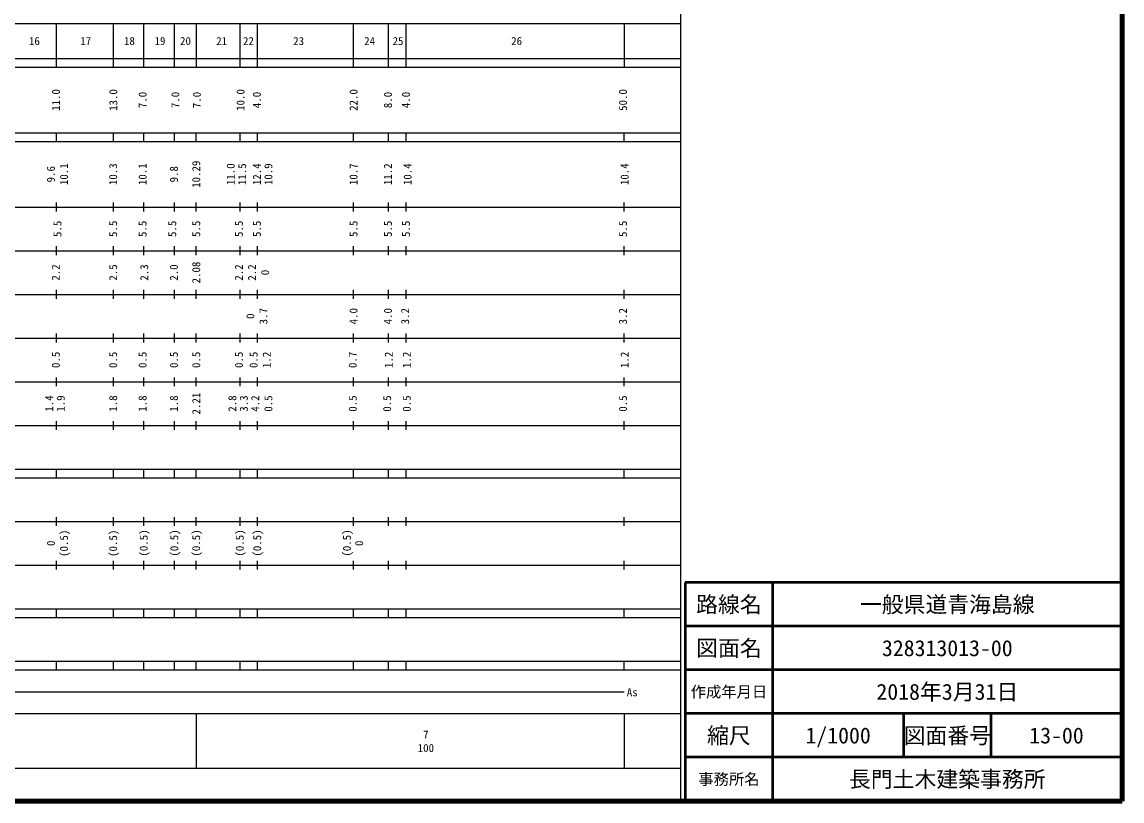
# Model space of a CAD drawing. Units: millimetres on the paper, enlarged 1000 times. Extents: x 40000 to 680000, y 20000 to 380000.
# Drawn here: x 428150 to 680000, y 20000 to 198357 of the extents above; entities that cross this region are included whole.
import ezdxf
from ezdxf.enums import TextEntityAlignment as Align

# ---------------------------------------------------------------- set-up
doc = ezdxf.new("R2010")
doc.units = ezdxf.units.MM
doc.header["$LTSCALE"] = 1000
for name, color, linetype, lineweight in [('M-TTL', 2, 'Continuous', 140), ('M-TTL-BAND', 7, 'Continuous', 25), ('M-TTL-FRAM', 2, 'Continuous', 50), ('M-TTL-LINE', 7, 'Continuous', 50), ('M-TTL-TXT', 7, 'Continuous', 13)]:
    doc.layers.add(name, color=color, linetype=linetype, lineweight=lineweight)
doc.styles.add('ＭＳ ゴシック', font='')
doc.styles.get('ＭＳ ゴシック').set_extended_font_data('MS Gothic')

msp = doc.modelspace()

# ---------------------------------------------------------------- linework, layer by layer
at = {"layer": 'M-TTL'}
for p, q in [((680000, 20000), (680000, 380000)), ((40000, 20000), (680000, 20000))]:
    msp.add_line(p, q, dxfattribs=at)
at = {"layer": 'M-TTL-BAND'}
for p, q in [((579000, 20000), (579000, 370000)), ((68000, 198000), (579000, 198000)), ((436000, 198000), (436000, 188000)), ((449000, 198000), (449000, 188000)), ((456000, 198000), (456000, 188000)), ((463000, 198000), (463000, 188000)), ((468000, 198000), (468000, 188000)), ((478000, 198000), (478000, 188000)), ((482000, 198000), (482000, 188000)), ((504000, 198000), (504000, 188000)), ((512000, 198000), (512000, 188000)), ((516000, 198000), (516000, 188000)), ((566000, 198000), (566000, 188000)), ((40000, 190000), (579000, 190000)), ((40000, 188000), (579000, 188000)), ((40000, 173000), (579000, 173000)), ((436000, 173000), (436000, 171000)), ((449000, 173000), (449000, 171000)), ((456000, 173000), (456000, 171000)), ((463000, 173000), (463000, 171000)), ((468000, 171000), (468000, 173000)), ((478000, 173000), (478000, 171000)), ((482000, 173000), (482000, 171000)), ((504000, 173000), (504000, 171000)), ((512000, 173000), (512000, 171000)), ((516000, 173000), (516000, 171000)), ((566000, 171000), (566000, 173000)), ((40000, 171000), (579000, 171000)), ((436000, 157000), (436000, 155000)), ((449000, 157000), (449000, 155000)), ((456000, 157000), (456000, 155000)), ((463000, 157000), (463000, 155000)), ((468000, 155000), (468000, 157000)), ((478000, 157000), (478000, 155000)), ((482000, 157000), (482000, 155000)), ((504000, 157000), (504000, 155000)), ((512000, 157000), (512000, 155000)), ((516000, 157000), (516000, 155000)), ((566000, 155000), (566000, 157000)), ((40000, 156000), (579000, 156000)), ((436000, 147000), (436000, 145000)), ((449000, 147000), (449000, 145000)), ((456000, 147000), (456000, 145000)), ((463000, 147000), (463000, 145000)), ((468000, 145000), (468000, 147000)), ((478000, 147000), (478000, 145000)), ((482000, 147000), (482000, 145000)), ((504000, 147000), (504000, 145000)), ((512000, 147000), (512000, 145000)), ((516000, 147000), (516000, 145000)), ((566000, 145000), (566000, 147000)), ((46000, 146000), (579000, 146000)), ((52000, 136000), (579000, 136000)), ((436000, 137000), (436000, 135000)), ((449000, 137000), (449000, 135000)), ((456000, 137000), (456000, 135000)), ((463000, 137000), (463000, 135000)), ((468000, 135000), (468000, 137000)), ((478000, 137000), (478000, 135000)), ((482000, 137000), (482000, 135000)), ((504000, 137000), (504000, 135000)), ((512000, 137000), (512000, 135000)), ((516000, 137000), (516000, 135000)), ((566000, 135000), (566000, 137000)), ((46000, 126000), (579000, 126000)), ((436000, 127000), (436000, 125000)), ((449000, 127000), (449000, 125000)), ((456000, 127000), (456000, 125000)), ((463000, 127000), (463000, 125000)), ((468000, 125000), (468000, 127000)), ((478000, 127000), (478000, 125000)), ((482000, 127000), (482000, 125000)), ((504000, 127000), (504000, 125000)), ((512000, 127000), (512000, 125000)), ((516000, 127000), (516000, 125000)), ((566000, 125000), (566000, 127000)), ((52000, 116000), (579000, 116000)), ((436000, 117000), (436000, 115000)), ((449000, 117000), (449000, 115000)), ((456000, 117000), (456000, 115000)), ((463000, 117000), (463000, 115000)), ((468000, 115000), (468000, 117000)), ((478000, 117000), (478000, 115000)), ((482000, 117000), (482000, 115000)), ((504000, 117000), (504000, 115000)), ((512000, 117000), (512000, 115000)), ((516000, 117000), (516000, 115000)), ((566000, 115000), (566000, 117000)), ((46000, 106000), (579000, 106000)), ((436000, 107000), (436000, 105000)), ((449000, 107000), (449000, 105000)), ((456000, 107000), (456000, 105000)), ((463000, 107000), (463000, 105000)), ((468000, 105000), (468000, 107000)), ((478000, 107000), (478000, 105000)), ((482000, 107000), (482000, 105000)), ((504000, 107000), (504000, 105000)), ((512000, 107000), (512000, 105000)), ((516000, 107000), (516000, 105000)), ((566000, 105000), (566000, 107000)), ((40000, 96000), (579000, 96000)), ((436000, 96000), (436000, 94000)), ((449000, 96000), (449000, 94000)), ((456000, 96000), (456000, 94000)), ((463000, 96000), (463000, 94000)), ((468000, 94000), (468000, 96000)), ((478000, 96000), (478000, 94000)), ((482000, 96000), (482000, 94000)), ((504000, 96000), (504000, 94000)), ((512000, 96000), (512000, 94000)), ((516000, 96000), (516000, 94000)), ((566000, 94000), (566000, 96000)), ((40000, 94000), (579000, 94000)), ((49000, 84000), (579000, 84000)), ((436000, 85000), (436000, 83000)), ((449000, 85000), (449000, 83000)), ((456000, 85000), (456000, 83000)), ((463000, 85000), (463000, 83000)), ((468000, 83000), (468000, 85000)), ((478000, 85000), (478000, 83000)), ((482000, 85000), (482000, 83000)), ((504000, 85000), (504000, 83000)), ((512000, 85000), (512000, 83000)), ((516000, 85000), (516000, 83000)), ((566000, 83000), (566000, 85000)), ((40000, 74000), (579000, 74000)), ((436000, 75000), (436000, 73000)), ((449000, 75000), (449000, 73000)), ((456000, 75000), (456000, 73000)), ((463000, 75000), (463000, 73000)), ((468000, 73000), (468000, 75000)), ((478000, 75000), (478000, 73000)), ((482000, 75000), (482000, 73000)), ((504000, 75000), (504000, 73000)), ((512000, 75000), (512000, 73000)), ((516000, 75000), (516000, 73000)), ((566000, 73000), (566000, 75000)), ((40000, 64000), (579000, 64000)), ((436000, 64000), (436000, 62000)), ((449000, 64000), (449000, 62000)), ((456000, 64000), (456000, 62000)), ((463000, 64000), (463000, 62000)), ((468000, 62000), (468000, 64000)), ((478000, 64000), (478000, 62000)), ((482000, 64000), (482000, 62000)), ((504000, 64000), (504000, 62000)), ((512000, 64000), (512000, 62000)), ((516000, 64000), (516000, 62000)), ((566000, 62000), (566000, 64000)), ((40000, 62000), (579000, 62000)), ((40000, 52000), (579000, 52000)), ((436000, 52000), (436000, 50000)), ((449000, 52000), (449000, 50000)), ((456000, 52000), (456000, 50000)), ((463000, 52000), (463000, 50000)), ((468000, 50000), (468000, 52000)), ((478000, 52000), (478000, 50000)), ((482000, 52000), (482000, 50000)), ((504000, 52000), (504000, 50000)), ((512000, 52000), (512000, 50000)), ((516000, 52000), (516000, 50000)), ((566000, 50000), (566000, 52000)), ((40000, 50000), (579000, 50000)), ((67852, 45000), (566000, 45000)), ((40000, 40000), (579000, 40000)), ((468000, 40000), (468000, 27500)), ((566000, 40000), (566000, 27500)), ((68000, 27500), (579000, 27500))]:
    msp.add_line(p, q, dxfattribs=at)
at = {"layer": 'M-TTL-FRAM'}
for p, q in [((680000, 70000), (580000, 70000)), ((580000, 70000), (580000, 20000))]:
    msp.add_line(p, q, dxfattribs=at)
at = {"layer": 'M-TTL-LINE'}
for p, q in [((600000, 70000), (600000, 20000)), ((680000, 60000), (580000, 60000)), ((680000, 50000), (580000, 50000)), ((680000, 40000), (580000, 40000)), ((630000, 40000), (630000, 30000)), ((650000, 40000), (650000, 30000)), ((680000, 30000), (580000, 30000))]:
    msp.add_line(p, q, dxfattribs=at)

# ---------------------------------------------------------------- texts
at = {"layer": 'M-TTL-BAND', "style": 'ＭＳ ゴシック'}
for s, p in [('16', (430992, 194000)), ('17', (442742, 194000)), ('18', (452743, 194000)), ('19', (459743, 194000)), ('20', (465583, 194000)), ('21', (473877, 194000)), ('22', (479994, 194000)), ('23', (491494, 194000)), ('24', (507745, 194000)), ('25', (514245, 194000)), ('26', (541399, 194000)), ('As', (567865, 44912)), ('7', (520618, 35238)), ('100', (520618, 32131))]:
    msp.add_text(s, height=1833, dxfattribs=at).set_placement(p, align=Align.MIDDLE_CENTER)
for s, p in [('11.0', (435922, 180500)), ('13.0', (449048, 180500)), ('7.0', (455756, 180500)), ('7.0', (463256, 180500)), ('7.0', (468165, 180500)), ('10.0', (478174, 180500)), ('4.0', (481924, 180500)), ('22.0', (504050, 180500)), ('8.0', (511925, 180500)), ('4.0', (516050, 180500)), ('50.0', (565739, 180500)), ('10.29', (468034, 163500)), ('9.6', (434755, 163500)), ('10.1', (437756, 163500)), ('10.3', (449006, 163500)), ('10.1', (455756, 163500)), ('9.8', (462923, 163500)), ('11.0', (475924, 163500)), ('11.5', (478549, 163500)), ('12.4', (481924, 163500)), ('10.9', (484549, 163500)), ('10.7', (504050, 163500)), ('11.2', (511925, 163500)), ('10.4', (516425, 163500)), ('10.4', (566114, 163500)), ('5.5', (436255, 151000)), ('5.5', (449006, 151000)), ('5.5', (455756, 151000)), ('5.5', (462548, 151000)), ('5.5', (468034, 151000)), ('5.5', (477799, 151000)), ('5.5', (481924, 151000)), ('5.5', (504050, 151000)), ('5.5', (511925, 151000)), ('5.5', (516050, 151000)), ('5.5', (565739, 151000)), ('2.2', (435880, 141000)), ('2.5', (449006, 141000)), ('2.3', (456131, 141000)), ('2.0', (462923, 141000)), ('2.08', (468034, 141000)), ('2.2', (477799, 141000)), ('2.2', (480799, 141000)), ('0', (483799, 141000)), ('0', (480424, 131000)), ('3.7', (483424, 131000)), ('4.0', (504050, 131000)), ('4.0', (511925, 131000)), ('3.2', (515863, 131000)), ('3.2', (565739, 131000)), ('0.5', (435880, 121000)), ('0.5', (449006, 121000)), ('0.5', (455756, 121000)), ('0.5', (462923, 121000)), ('0.5', (468034, 121000)), ('0.5', (477799, 121000)), ('0.5', (481174, 121000)), ('1.2', (484174, 121000)), ('0.7', (503862, 121000)), ('1.2', (512112, 121000)), ('1.2', (516238, 121000)), ('1.2', (566114, 121000)), ('2.21', (468034, 111000)), ('1.4', (434380, 111000)), ('1.9', (437005, 111000)), ('1.8', (449006, 111000)), ('1.8', (455756, 111000)), ('1.8', (462923, 111000)), ('2.8', (476299, 111000)), ('3.3', (478924, 111000)), ('4.2', (481549, 111000)), ('0.5', (484549, 111000)), ('0.5', (503862, 111000)), ('0.5', (511737, 111000)), ('0.5', (516238, 111000)), ('0.5', (565739, 111000)), ('(0.5)', (437756, 79000)), ('(0.5)', (449006, 79000)), ('(0.5)', (456015, 79071)), ('(0.5)', (463009, 79071)), ('(0.5)', (468009, 79071)), ('(0.5)', (478000, 79071)), ('(0.5)', (482000, 79071)), ('(0.5)', (502530, 79071)), ('0', (434755, 79000)), ('0', (505345, 79000))]:
    msp.add_text(s, height=1833, rotation=90, dxfattribs=at).set_placement(p, align=Align.MIDDLE_CENTER)
at = {"layer": 'M-TTL-TXT', "style": 'ＭＳ ゴシック'}
for s, height, p in [('路線名', 3666, (590000, 65000)), ('一般県道青海島線', 3666, (640000, 65000)), ('図面名', 3666, (590000, 55000)), ('328313013-00', 3666, (640000, 55000)), ('作成年月日', 2566, (590000, 45000)), ('2018年3月31日', 3666, (640000, 45000)), ('縮尺', 3666, (590000, 35000)), ('1/1000', 3666, (615000, 35000)), ('図面番号', 3666, (640000, 35000)), ('13-00', 3666, (665000, 35000)), ('事務所名', 2566, (590000, 25000)), ('長門土木建築事務所', 3666, (640000, 25000))]:
    msp.add_text(s, height=height, dxfattribs=at).set_placement(p, align=Align.MIDDLE_CENTER)

doc.saveas('drawing.dxf')
